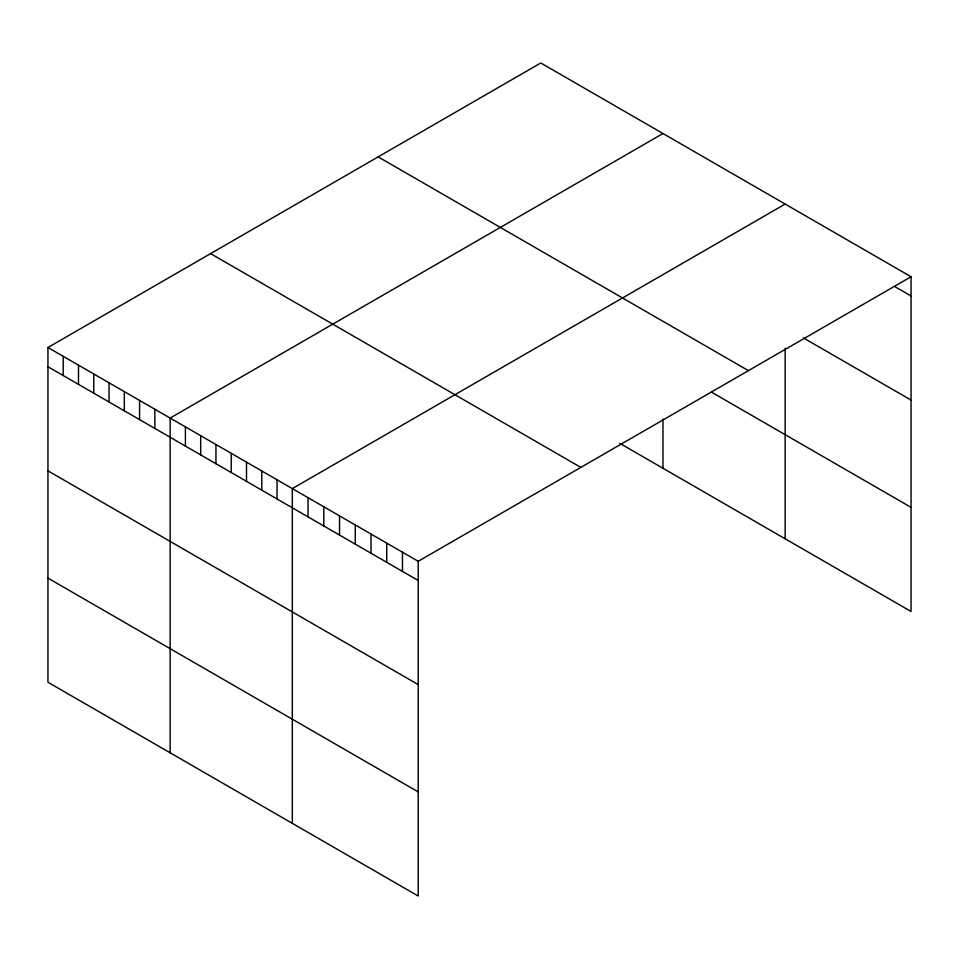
<?xml version="1.0" encoding="UTF-8"?>
<svg xmlns="http://www.w3.org/2000/svg" width="959" height="959" viewBox="0 0 959 959"><rect width="100%" height="100%" fill="white"/><g stroke="black" fill="none" stroke-linecap="round" stroke-linejoin="round"><path stroke-width="1.44" d="M911.05 276.743L418.208 561.291L418.208 896.018L47.95 682.257L47.95 347.518L540.792 62.982L911.05 276.743L911.05 611.482L619.706 443.274M662.981 133.529L170.139 418.064L170.139 752.791M785.157 204.063L292.315 488.611L292.315 823.337M895.31 286.861L911.05 295.947M803.318 337.868L911.05 400.071M378.158 156.88L748.416 370.642M711.338 392.051L911.05 507.347M210.584 253.62L580.842 467.393M47.95 347.518L418.208 561.291M47.95 366.722L418.208 580.483M47.95 470.845L418.208 684.606M47.95 578.121L418.208 791.894M785.157 348.249L785.157 538.802M662.981 419.083L662.981 468.256M402.468 552.204L402.468 571.396M386.729 543.118L386.729 562.31M371.001 534.031L371.001 553.235M355.262 524.945L355.262 544.149M339.522 515.858L339.522 535.062M323.794 506.784L323.794 525.976M308.055 497.697L308.055 516.889M277.043 479.788L277.043 498.992M261.771 470.977L261.771 490.169M246.499 462.154L246.499 481.346M231.227 453.343L231.227 472.535M215.955 444.52L215.955 463.712M200.683 435.698L200.683 454.902M185.411 426.887L185.411 446.079M154.867 409.253L154.867 428.445M139.582 400.43L139.582 419.622M124.31 391.608L124.31 410.812M109.038 382.797L109.038 401.989M93.766 373.974L93.766 393.178M78.494 365.163L78.494 384.355M63.222 356.34L63.222 375.532"/></g></svg>
